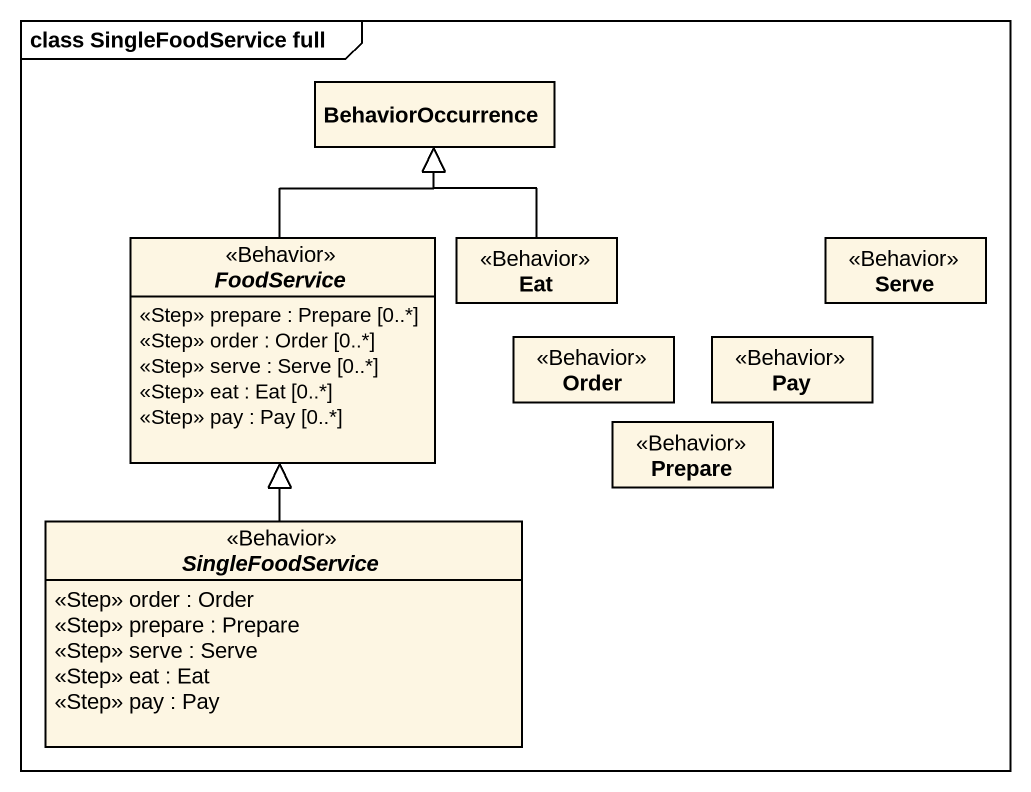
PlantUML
@startuml
mainframe class SingleFoodService full
hide circle
hide empty members
class BehaviorOccurrence
abstract class FoodService <<Behavior>> {
  <<Step>> prepare : Prepare [0..*]
  <<Step>> order : Order [0..*]
  <<Step>> serve : Serve [0..*]
  <<Step>> eat : Eat [0..*]
  <<Step>> pay : Pay [0..*]
}
class Eat <<Behavior>>
class Serve <<Behavior>>
class Order <<Behavior>>
class Pay <<Behavior>>
class Prepare <<Behavior>>
abstract class SingleFoodService <<Behavior>> {
  <<Step>> order : Order
  <<Step>> prepare : Prepare
  <<Step>> serve : Serve
  <<Step>> eat : Eat
  <<Step>> pay : Pay
}
FoodService -up-|> BehaviorOccurrence
Eat -up-|> BehaviorOccurrence
SingleFoodService -up-|> FoodService
@enduml
